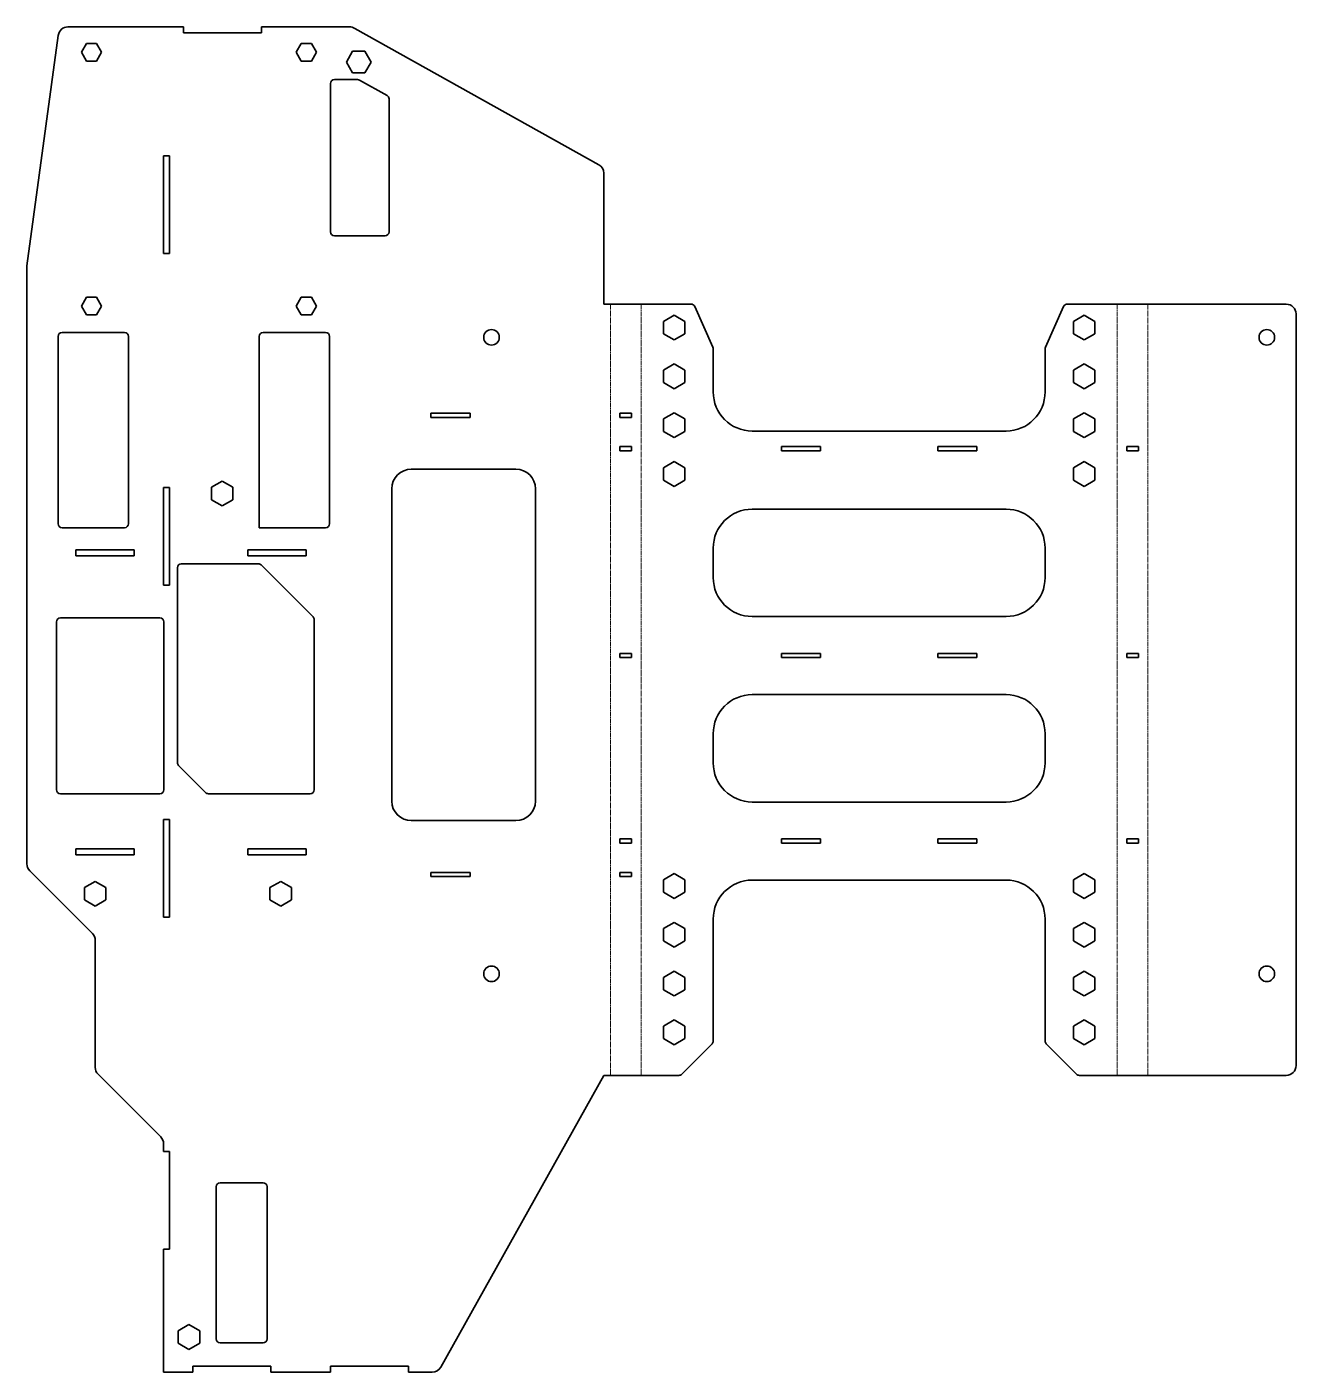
# Model space of a CAD drawing. Header units: millimetres. Extents: x 0 to 650, y 0 to 689.
import ezdxf

# ---------------------------------------------------------------- set-up
doc = ezdxf.new("R2010")
doc.units = ezdxf.units.MM
doc.linetypes.add('Chain', pattern=[13.68, 9.12, -1.14, 2.28, -1.14])
doc.layers.add('SIMUMAK Bend Centerline (ISO)', color=7, linetype='Chain', lineweight=9)
doc.layers.add('SIMUMAK Visible (ISO)', color=7, linetype='Continuous', lineweight=35)

# ---------------------------------------------------------------- blocks, each defined once
blk = doc.blocks.new('SIL-026-PEAN-04_Sheet_VIEW1')
at = {"layer": 'SIMUMAK Bend Centerline (ISO)', "ltscale": 0.263158}
for p, q in [((-26.18, 202.5), (-26.18, -192.5)), ((-10.39, -192.5), (-10.39, 202.5)), ((233.39, -192.5), (233.39, 202.5)), ((249.18, 202.5), (249.18, -192.5))]:
    blk.add_line(p, q, dxfattribs=at)
at = {"layer": 'SIMUMAK Visible (ISO)'}
for p, q in [((-304.04, 344.5), (-244.92, 344.5)), ((-244.92, 341.5), (-244.92, 344.5)), ((-204.92, 344.5), (-159.97, 344.5)), ((-204.92, 344.5), (-204.92, 341.5)), ((-325.03, 222.08), (-308.99, 340.17)), ((-204.92, 341.5), (-244.92, 341.5)), ((-157.04, 343.74), (-32.13, 273.93)), ((-297.17, 331.5), (-294.57, 336)), ((-294.57, 327), (-297.17, 331.5)), ((-294.57, 336), (-289.37, 336)), ((-289.37, 336), (-286.78, 331.5)), ((-286.78, 331.5), (-289.37, 327)), ((-187.17, 331.5), (-184.57, 336)), ((-184.57, 327), (-187.17, 331.5)), ((-184.57, 336), (-179.37, 336)), ((-179.37, 336), (-176.78, 331.5)), ((-176.78, 331.5), (-179.37, 327)), ((-161.42, 326.5), (-158.25, 332)), ((-158.25, 332), (-151.9, 332)), ((-151.9, 332), (-148.72, 326.5)), ((-289.37, 327), (-294.57, 327)), ((-179.37, 327), (-184.57, 327)), ((-158.25, 321), (-161.42, 326.5)), ((-148.72, 326.5), (-151.9, 321)), ((-167.57, 317.5), (-155.71, 317.5)), ((-151.9, 321), (-158.25, 321)), ((-154.73, 317.25), (-140.6, 309.35)), ((-169.57, 239.5), (-169.57, 315.5)), ((-139.57, 307.6), (-139.57, 239.5)), ((-255.07, 278.5), (-251.97, 278.5)), ((-255.07, 228.5), (-255.07, 278.5)), ((-251.97, 278.5), (-251.97, 228.5)), ((-29.57, 269.57), (-29.57, 202.5)), ((-141.57, 237.5), (-167.57, 237.5)), ((-251.97, 228.5), (-255.07, 228.5)), ((-325.07, -84.18), (-325.07, 221.41)), ((-297.17, 201.5), (-294.57, 206)), ((-294.57, 197), (-297.17, 201.5)), ((-294.57, 206), (-289.37, 206)), ((-289.37, 206), (-286.78, 201.5)), ((-286.78, 201.5), (-289.37, 197)), ((-187.17, 201.5), (-184.57, 206)), ((-184.57, 197), (-187.17, 201.5)), ((-184.57, 206), (-179.37, 206)), ((-179.37, 206), (-176.78, 201.5)), ((-176.78, 201.5), (-179.37, 197)), ((-29.57, 202.5), (15.2, 202.5)), ((26.33, 180.39), (17.03, 201.31)), ((205.97, 201.31), (196.67, 180.39)), ((207.8, 202.5), (320.07, 202.5)), ((-289.37, 197), (-294.57, 197)), ((-179.37, 197), (-184.57, 197)), ((1, 193.68), (6.5, 196.85)), ((1, 187.32), (1, 193.68)), ((6.5, 196.85), (12, 193.68)), ((12, 193.68), (12, 187.32)), ((211, 193.68), (216.5, 196.85)), ((211, 187.32), (211, 193.68)), ((216.5, 196.85), (222, 193.68)), ((222, 193.68), (222, 187.32)), ((325.07, 197.5), (325.07, -187.5)), ((-307.07, 188), (-275.07, 188)), ((-204.07, 188), (-172.07, 188)), ((6.5, 184.15), (1, 187.32)), ((12, 187.32), (6.5, 184.15)), ((216.5, 184.15), (211, 187.32)), ((222, 187.32), (216.5, 184.15)), ((-309.07, 90), (-309.07, 186)), ((-273.07, 186), (-273.07, 90)), ((-206.07, 88), (-206.07, 186)), ((-170.07, 186), (-170.07, 90)), ((26.5, 157.5), (26.5, 179.58)), ((196.5, 179.58), (196.5, 157.5)), ((1, 168.68), (6.5, 171.85)), ((1, 162.32), (1, 168.68)), ((6.5, 171.85), (12, 168.68)), ((12, 168.68), (12, 162.32)), ((211, 168.68), (216.5, 171.85)), ((211, 162.32), (211, 168.68)), ((216.5, 171.85), (222, 168.68)), ((222, 168.68), (222, 162.32)), ((6.5, 159.15), (1, 162.32)), ((12, 162.32), (6.5, 159.15)), ((216.5, 159.15), (211, 162.32)), ((222, 162.32), (216.5, 159.15)), ((-118.17, 144.5), (-118.17, 146.6)), ((-118.17, 146.6), (-97.97, 146.6)), ((-97.97, 146.6), (-97.97, 144.5)), ((-21.29, 144.5), (-21.29, 146.6)), ((-21.29, 146.6), (-15.29, 146.6)), ((-15.29, 146.6), (-15.29, 144.5)), ((1, 143.68), (6.5, 146.85)), ((6.5, 146.85), (12, 143.68)), ((211, 143.68), (216.5, 146.85)), ((216.5, 146.85), (222, 143.68)), ((-97.97, 144.5), (-118.17, 144.5)), ((-15.29, 144.5), (-21.29, 144.5)), ((1, 137.32), (1, 143.68)), ((12, 143.68), (12, 137.32)), ((211, 137.32), (211, 143.68)), ((222, 143.68), (222, 137.32)), ((6.5, 134.15), (1, 137.32)), ((12, 137.32), (6.5, 134.15)), ((176.5, 137.5), (46.5, 137.5)), ((216.5, 134.15), (211, 137.32)), ((222, 137.32), (216.5, 134.15)), ((-21.29, 129.5), (-15.29, 129.5)), ((-21.29, 127.4), (-21.29, 129.5)), ((-15.29, 127.4), (-21.29, 127.4)), ((-15.29, 129.5), (-15.29, 127.4)), ((61.5, 127.4), (61.5, 129.5)), ((61.5, 129.5), (81.5, 129.5)), ((81.5, 127.4), (61.5, 127.4)), ((81.5, 129.5), (81.5, 127.4)), ((141.5, 127.4), (141.5, 129.5)), ((141.5, 129.5), (161.5, 129.5)), ((161.5, 127.4), (141.5, 127.4)), ((161.5, 129.5), (161.5, 127.4)), ((238.29, 129.5), (244.29, 129.5)), ((238.29, 127.4), (238.29, 129.5)), ((244.29, 127.4), (238.29, 127.4)), ((244.29, 129.5), (244.29, 127.4)), ((-128.17, 117.97), (-74.57, 117.97)), ((1, 118.68), (6.5, 121.85)), ((1, 112.32), (1, 118.68)), ((6.5, 121.85), (12, 118.68)), ((12, 118.68), (12, 112.32)), ((211, 118.68), (216.5, 121.85)), ((211, 112.32), (211, 118.68)), ((216.5, 121.85), (222, 118.68)), ((222, 118.68), (222, 112.32)), ((-230.57, 108.68), (-225.07, 111.85)), ((-225.07, 111.85), (-219.57, 108.68)), ((6.5, 109.15), (1, 112.32)), ((12, 112.32), (6.5, 109.15)), ((216.5, 109.15), (211, 112.32)), ((222, 112.32), (216.5, 109.15)), ((-255.07, 108.5), (-251.97, 108.5)), ((-255.07, 58.5), (-255.07, 108.5)), ((-251.97, 108.5), (-251.97, 58.5)), ((-230.57, 102.32), (-230.57, 108.68)), ((-219.57, 108.68), (-219.57, 102.32)), ((-138.17, -52.03), (-138.17, 107.97)), ((-64.57, 107.97), (-64.57, -52.03)), ((-225.07, 99.15), (-230.57, 102.32)), ((-219.57, 102.32), (-225.07, 99.15)), ((46.5, 97.5), (176.5, 97.5)), ((-275.07, 88), (-307.07, 88)), ((-172.07, 88), (-206.07, 88)), ((-300.07, 73.5), (-300.07, 76.6)), ((-300.07, 76.6), (-270.07, 76.6)), ((-270.07, 76.6), (-270.07, 73.5)), ((-211.97, 73.5), (-211.97, 76.6)), ((-211.97, 76.6), (-181.97, 76.6)), ((-181.97, 76.6), (-181.97, 73.5)), ((26.5, 62.5), (26.5, 77.5)), ((196.5, 77.5), (196.5, 62.5)), ((-270.07, 73.5), (-300.07, 73.5)), ((-245.97, 69.5), (-206.5, 69.5)), ((-181.97, 73.5), (-211.97, 73.5)), ((-205.09, 68.91), (-178.51, 42.34)), ((-247.97, -32.37), (-247.97, 67.5)), ((-251.97, 58.5), (-255.07, 58.5)), ((-307.92, 41.75), (-256.92, 41.75)), ((176.5, 42.5), (46.5, 42.5)), ((-309.92, -46.25), (-309.92, 39.75)), ((-254.92, 39.75), (-254.92, -46.25)), ((-177.92, 40.92), (-177.92, -46.25)), ((-21.29, 23.55), (-15.29, 23.55)), ((-21.29, 21.45), (-21.29, 23.55)), ((-15.29, 21.45), (-21.29, 21.45)), ((-15.29, 23.55), (-15.29, 21.45)), ((61.5, 23.55), (81.5, 23.55)), ((61.5, 21.45), (61.5, 23.55)), ((81.5, 21.45), (61.5, 21.45)), ((81.5, 23.55), (81.5, 21.45)), ((141.5, 21.45), (141.5, 23.55)), ((141.5, 23.55), (161.5, 23.55)), ((161.5, 21.45), (141.5, 21.45)), ((161.5, 23.55), (161.5, 21.45)), ((238.29, 23.55), (244.29, 23.55)), ((238.29, 21.45), (238.29, 23.55)), ((244.29, 21.45), (238.29, 21.45)), ((244.29, 23.55), (244.29, 21.45)), ((46.5, 2.5), (176.5, 2.5)), ((26.5, -32.5), (26.5, -17.5)), ((196.5, -17.5), (196.5, -32.5)), ((-233.51, -47.66), (-247.39, -33.79)), ((-256.92, -48.25), (-307.92, -48.25)), ((-179.92, -48.25), (-232.1, -48.25)), ((176.5, -52.5), (46.5, -52.5)), ((-255.07, -111.5), (-255.07, -61.5)), ((-255.07, -61.5), (-251.97, -61.5)), ((-251.97, -61.5), (-251.97, -111.5)), ((-74.57, -62.03), (-128.17, -62.03)), ((-21.29, -71.45), (-15.29, -71.45)), ((-21.29, -73.55), (-21.29, -71.45)), ((-15.29, -73.55), (-21.29, -73.55)), ((-15.29, -71.45), (-15.29, -73.55)), ((61.5, -73.55), (61.5, -71.45)), ((61.5, -71.45), (81.5, -71.45)), ((81.5, -73.55), (61.5, -73.55)), ((81.5, -71.45), (81.5, -73.55)), ((141.5, -73.55), (141.5, -71.45)), ((141.5, -71.45), (161.5, -71.45)), ((161.5, -73.55), (141.5, -73.55)), ((161.5, -71.45), (161.5, -73.55)), ((238.29, -71.45), (244.29, -71.45)), ((238.29, -73.55), (238.29, -71.45)), ((244.29, -73.55), (238.29, -73.55)), ((244.29, -71.45), (244.29, -73.55)), ((-300.07, -79.6), (-300.07, -76.5)), ((-300.07, -76.5), (-270.07, -76.5)), ((-270.07, -79.6), (-300.07, -79.6)), ((-270.07, -76.5), (-270.07, -79.6)), ((-211.97, -79.6), (-211.97, -76.5)), ((-211.97, -76.5), (-181.97, -76.5)), ((-181.97, -79.6), (-211.97, -79.6)), ((-181.97, -76.5), (-181.97, -79.6)), ((-291.54, -119.79), (-323.61, -87.71)), ((-118.17, -90.65), (-118.17, -88.55)), ((-118.17, -88.55), (-97.97, -88.55)), ((-97.97, -88.55), (-97.97, -90.65)), ((-21.29, -90.65), (-21.29, -88.55)), ((-21.29, -88.55), (-15.29, -88.55)), ((-15.29, -88.55), (-15.29, -90.65)), ((1, -92.32), (6.5, -89.15)), ((6.5, -89.15), (12, -92.32)), ((211, -92.32), (216.5, -89.15)), ((216.5, -89.15), (222, -92.32)), ((-295.57, -96.32), (-290.07, -93.15)), ((-295.57, -102.68), (-295.57, -96.32)), ((-290.07, -93.15), (-284.57, -96.32)), ((-284.57, -96.32), (-284.57, -102.68)), ((-200.57, -96.32), (-195.07, -93.15)), ((-200.57, -102.68), (-200.57, -96.32)), ((-195.07, -93.15), (-189.57, -96.32)), ((-189.57, -96.32), (-189.57, -102.68)), ((-97.97, -90.65), (-118.17, -90.65)), ((-15.29, -90.65), (-21.29, -90.65)), ((1, -98.68), (1, -92.32)), ((12, -92.32), (12, -98.68)), ((46.5, -92.5), (176.5, -92.5)), ((211, -98.68), (211, -92.32)), ((222, -92.32), (222, -98.68)), ((-290.07, -105.85), (-295.57, -102.68)), ((-284.57, -102.68), (-290.07, -105.85)), ((-195.07, -105.85), (-200.57, -102.68)), ((-189.57, -102.68), (-195.07, -105.85)), ((6.5, -101.85), (1, -98.68)), ((12, -98.68), (6.5, -101.85)), ((216.5, -101.85), (211, -98.68)), ((222, -98.68), (216.5, -101.85)), ((-251.97, -111.5), (-255.07, -111.5)), ((1, -117.32), (6.5, -114.15)), ((6.5, -114.15), (12, -117.32)), ((26.5, -112.5), (26.5, -174.92)), ((196.5, -112.5), (196.5, -174.92)), ((211, -117.32), (216.5, -114.15)), ((216.5, -114.15), (222, -117.32)), ((-290.07, -188.43), (-290.07, -123.32)), ((1, -123.68), (1, -117.32)), ((6.5, -126.85), (1, -123.68)), ((12, -123.68), (6.5, -126.85)), ((12, -117.32), (12, -123.68)), ((211, -123.68), (211, -117.32)), ((216.5, -126.85), (211, -123.68)), ((222, -123.68), (216.5, -126.85)), ((222, -117.32), (222, -123.68)), ((1, -142.32), (6.5, -139.15)), ((1, -148.68), (1, -142.32)), ((6.5, -139.15), (12, -142.32)), ((12, -142.32), (12, -148.68)), ((211, -142.32), (216.5, -139.15)), ((211, -148.68), (211, -142.32)), ((216.5, -139.15), (222, -142.32)), ((222, -142.32), (222, -148.68)), ((6.5, -151.85), (1, -148.68)), ((12, -148.68), (6.5, -151.85)), ((216.5, -151.85), (211, -148.68)), ((222, -148.68), (216.5, -151.85)), ((1, -167.32), (6.5, -164.15)), ((6.5, -164.15), (12, -167.32)), ((211, -167.32), (216.5, -164.15)), ((216.5, -164.15), (222, -167.32)), ((1, -173.68), (1, -167.32)), ((12, -167.32), (12, -173.68)), ((211, -173.68), (211, -167.32)), ((222, -167.32), (222, -173.68)), ((6.5, -176.85), (1, -173.68)), ((12, -173.68), (6.5, -176.85)), ((10.34, -191.91), (25.91, -176.34)), ((197.09, -176.34), (212.66, -191.91)), ((216.5, -176.85), (211, -173.68)), ((222, -173.68), (216.5, -176.85)), ((-256.54, -224.04), (-288.61, -191.96)), ((-29.57, -192.5), (-113.09, -341.94)), ((8.92, -192.5), (-29.57, -192.5)), ((320.07, -192.5), (214.08, -192.5)), ((-255.07, -231.5), (-255.07, -227.57)), ((-255.07, -231.5), (-251.97, -231.5)), ((-251.97, -231.5), (-251.97, -281.5)), ((-226.07, -247.5), (-204.07, -247.5)), ((-228.07, -327.5), (-228.07, -249.5)), ((-202.07, -249.5), (-202.07, -327.5)), ((-255.07, -344.5), (-255.07, -281.5)), ((-251.97, -281.5), (-255.07, -281.5)), ((-247.57, -323.32), (-242.07, -320.15)), ((-247.57, -329.68), (-247.57, -323.32)), ((-242.07, -320.15), (-236.57, -323.32)), ((-236.57, -323.32), (-236.57, -329.68)), ((-242.07, -332.85), (-247.57, -329.68)), ((-236.57, -329.68), (-242.07, -332.85)), ((-204.07, -329.5), (-226.07, -329.5)), ((-240.07, -344.5), (-255.07, -344.5)), ((-240.07, -344.5), (-240.07, -341.4)), ((-240.07, -341.4), (-200.07, -341.4)), ((-200.07, -341.4), (-200.07, -344.5)), ((-169.52, -344.5), (-200.07, -344.5)), ((-169.52, -341.4), (-129.52, -341.4)), ((-169.52, -344.5), (-169.52, -341.4)), ((-129.52, -341.4), (-129.52, -344.5)), ((-117.45, -344.5), (-129.52, -344.5))]:
    blk.add_line(p, q, dxfattribs=at)
for centre in [(-87.07, 185.5), (310.07, 185.5), (-87.07, -140.5), (310.07, -140.5)]:
    blk.add_circle(centre, 4, dxfattribs=at)
at = {"layer": 'SIMUMAK Visible (ISO)', "extrusion": (0, 0, -1)}
for centre, radius, start, end in [((159.97, 338.5), 6, 90, 119.19961), ((304.04, 339.5), 5, 7.73331, 90), ((34.57, 269.57), 5, 119.19961, 180), ((320.07, 221.41), 5, 0, 7.73331), ((-15.2, 200.5), 2, 90, 156.03751), ((-207.8, 200.5), 2, 23.96249, 90), ((-320.07, 197.5), 5, 90, 180), ((-24.5, 179.58), 2, 156.03751, 180), ((-198.5, 179.58), 2, 0, 23.96249), ((320.07, -84.18), 5, 315, 0), ((-24.5, -174.92), 2, 180, 225), ((-198.5, -174.92), 2, 315, 0), ((285.07, -188.43), 5, 315, 0), ((-8.92, -190.5), 2, 225, 270), ((-214.08, -190.5), 2, 270, 315), ((-320.07, -187.5), 5, 180, 270), ((117.45, -339.5), 5, 209.19961, 270)]:
    blk.add_arc(centre, radius, start, end, dxfattribs=at)
at = {"layer": 'SIMUMAK Visible (ISO)'}
for centre, radius, start, end in [((-167.57, 315.5), 2, 90, 180), ((-155.71, 315.5), 2, 60.80039, 90), ((-141.57, 307.6), 2, 0, 60.80039), ((-167.57, 239.5), 2, 180, 270), ((-141.57, 239.5), 2, 270, 0), ((-307.07, 186), 2, 90, 180), ((-275.07, 186), 2, 0, 90), ((-204.07, 186), 2, 90, 180), ((-172.07, 186), 2, 0, 90), ((46.5, 157.5), 20, 180, 270), ((176.5, 157.5), 20, 270, 0), ((-128.17, 107.97), 10, 90, 180), ((-74.57, 107.97), 10, 0, 90), ((46.5, 77.5), 20, 90, 180), ((176.5, 77.5), 20, 0, 90), ((-307.07, 90), 2, 180, 270), ((-275.07, 90), 2, 270, 360), ((-172.07, 90), 2, 270, 360), ((-245.97, 67.5), 2, 90, 180), ((-206.5, 67.5), 2, 45, 90), ((46.5, 62.5), 20, 180, 270), ((176.5, 62.5), 20, 270, 360), ((-307.92, 39.75), 2, 90, 180), ((-256.92, 39.75), 2, 0, 90), ((-179.92, 40.92), 2, 360, 45), ((46.5, -17.5), 20, 90, 180), ((176.5, -17.5), 20, 0, 90), ((-245.97, -32.37), 2, 180, 225), ((46.5, -32.5), 20, 180, 270), ((176.5, -32.5), 20, 270, 0), ((-307.92, -46.25), 2, 180, 270), ((-256.92, -46.25), 2, 270, 360), ((-232.1, -46.25), 2, 225, 270), ((-179.92, -46.25), 2, 270, 360), ((-128.17, -52.03), 10, 180, 270), ((-74.57, -52.03), 10, 270, 0), ((46.5, -112.5), 20, 90, 180), ((176.5, -112.5), 20, 360, 90), ((-295.07, -123.32), 5, 0, 45), ((-260.07, -227.57), 5, 0, 45), ((-226.07, -249.5), 2, 90, 180), ((-204.07, -249.5), 2, 360, 90), ((-226.07, -327.5), 2, 180, 270), ((-204.07, -327.5), 2, 270, 0)]:
    blk.add_arc(centre, radius, start, end, dxfattribs=at)

msp = doc.modelspace()

# ---------------------------------------------------------------- block references
msp.add_blockref('SIL-026-PEAN-04_Sheet_VIEW1', (325.07, 344.5))

doc.saveas('drawing.dxf')
